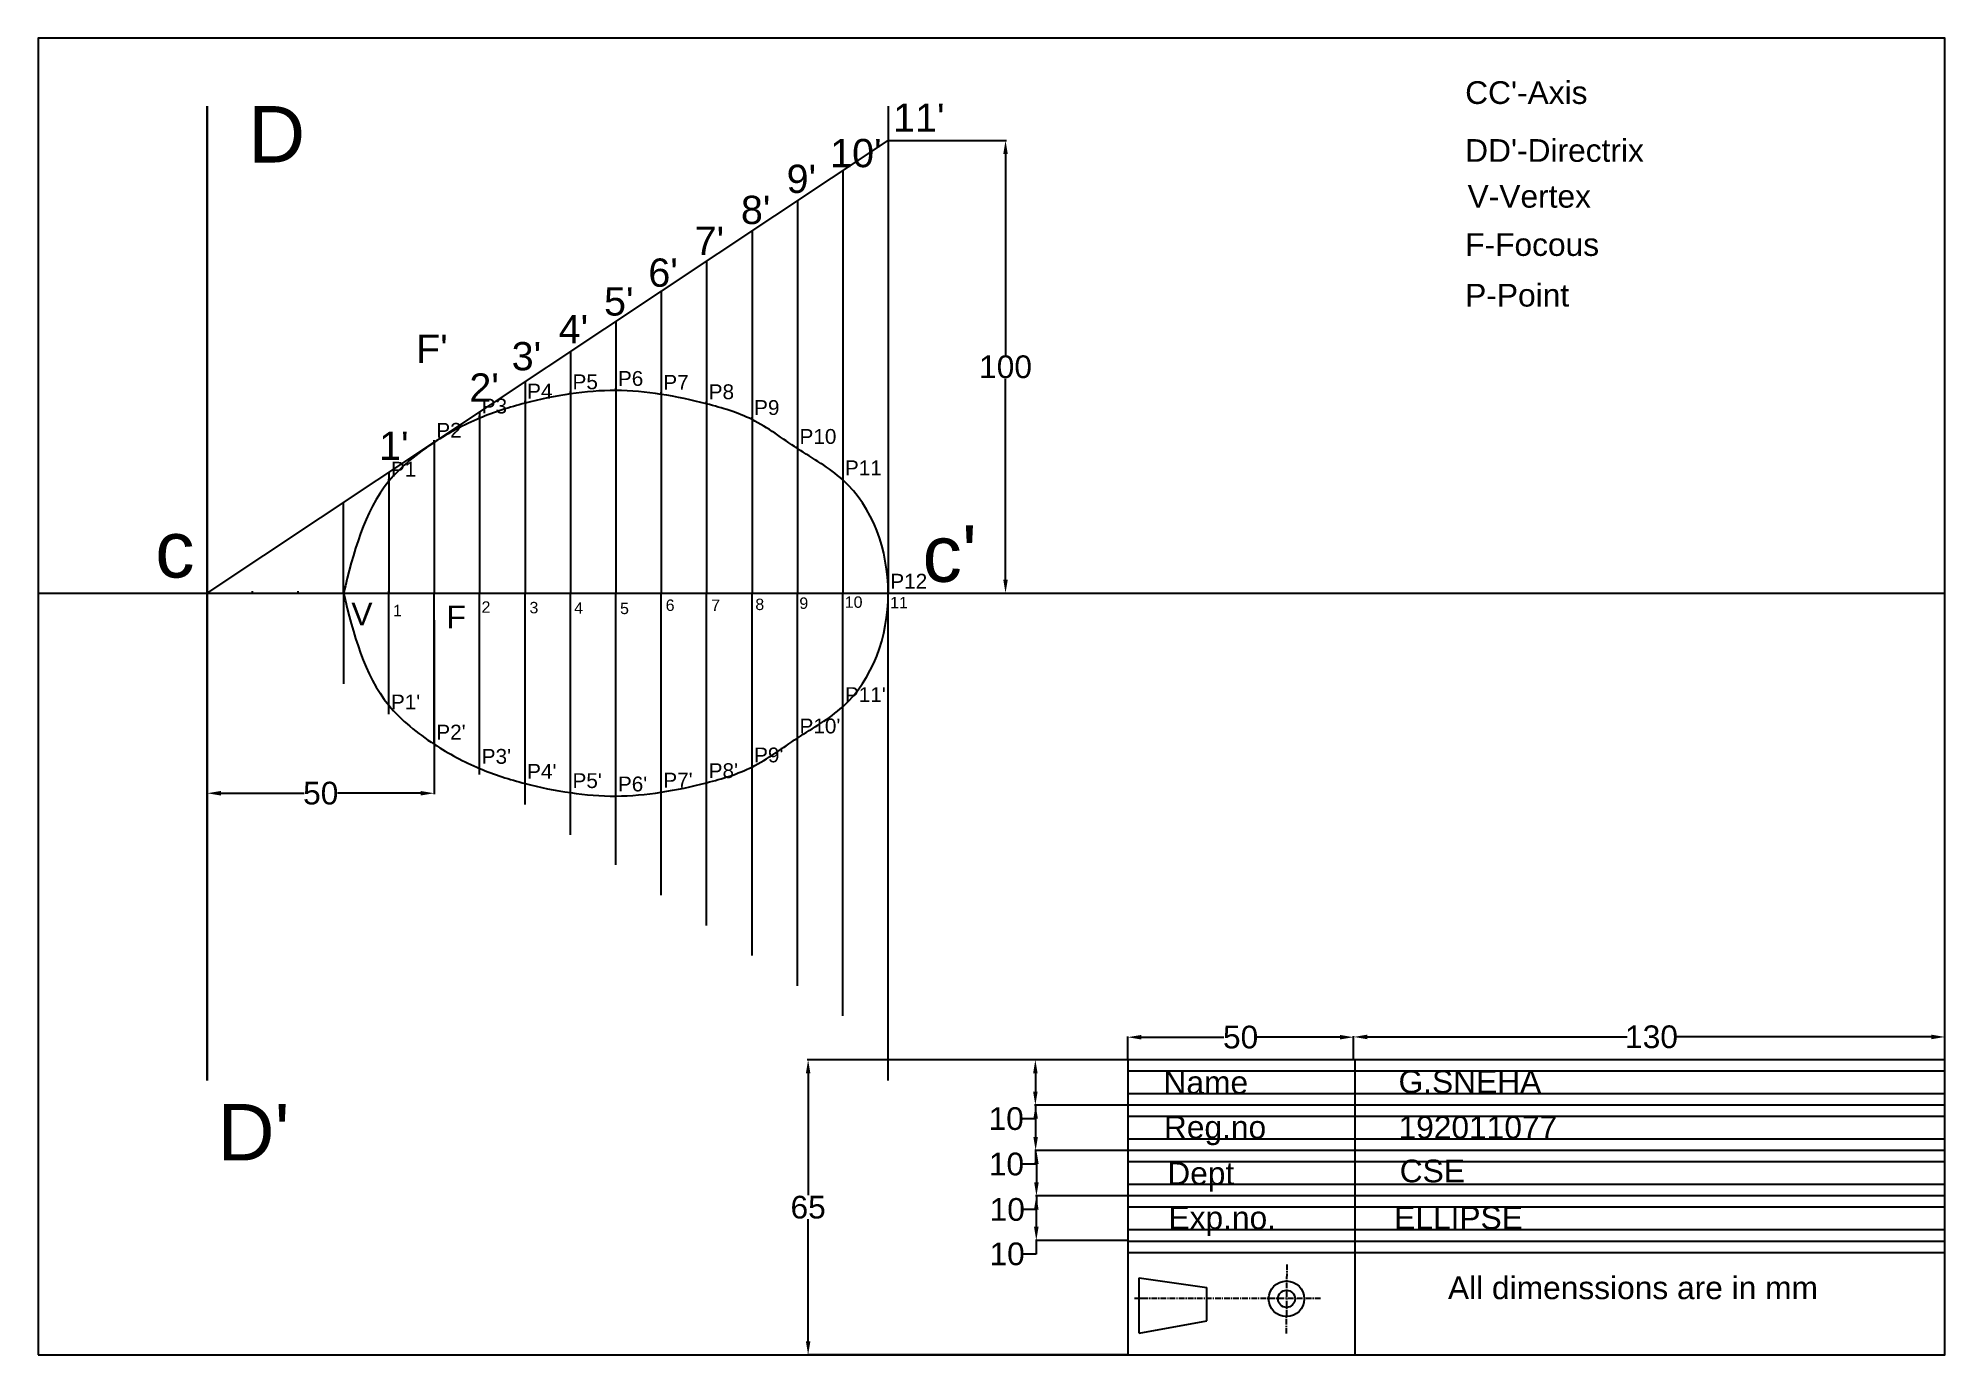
# Model space of a CAD drawing. Header units: millimetres. Extents: x 0 to 420, y 0 to 290.
import ezdxf

# ---------------------------------------------------------------- set-up
doc = ezdxf.new("R2010")
doc.units = ezdxf.units.MM
doc.header["$MEASUREMENT"] = 0
doc.header["$PDMODE"] = 4
doc.linetypes.add('CENTER', pattern=[2, 1.25, -0.25, 0.25, -0.25])
doc.styles.get("Standard").update_dxf_attribs({"font": 'arial.ttf'})
doc.dimstyles.get("Standard").update_dxf_attribs({"dimtxt": 5, "dimasz": 3, "dimexe": 0.18, "dimexo": 0.0625, "dimgap": 0.09, "dimtad": 0, "dimtih": 1, "dimtoh": 1, "dimdec": 0, "dimzin": 0, "dimdsep": 46, "dimtxsty": 'Standard', "dimcen": 0.09, "dimadec": 0, "dimazin": 0, "dimtfac": 1, "dimtdec": 0, "dimtofl": 0, "dimtmove": 0, "dimatfit": 3, "dimfxl": 1, "dimtolj": 1, "dimtzin": 0, "dimarcsym": 0})

# ---------------------------------------------------------------- blocks, each defined once
blk = doc.blocks.new('*D2')
at = {"color": 0, "lineweight": -2, "transparency": 16777216}
for p, q in [((239.94, 65), (169.43, 65)), ((169.61, 62), (169.61, 35.14)), ((169.61, 3), (169.61, 29.86)), ((239.94, 0), (169.43, 0))]:
    blk.add_line(p, q, dxfattribs=at)
at = {"color": 0, "transparency": 16777216}
for points in [[(169.11, 62), (170.11, 62), (169.61, 65)], [(169.11, 3), (170.11, 3), (169.61, 0)]]:
    blk.add_solid(points, dxfattribs=at)
at = {"layer": 'Defpoints', "color": 0, "transparency": 16777216}
for p in [(169.61, 65), (240, 65), (240, 0)]:
    blk.add_point(p, dxfattribs=at)
at = {"color": 0, "transparency": 16777216, "insert": (169.61, 32.5), "char_height": 5, "attachment_point": 5}
blk.add_mtext('\\A1;65', dxfattribs=at)
blk = doc.blocks.new('*D3')
at = {"color": 0, "lineweight": -2, "transparency": 16777216}
for p, q in [((239.94, 65), (219.48, 65)), ((219.66, 62), (219.66, 58)), ((240.54, 55), (219.48, 55)), ((219.66, 55), (219.66, 52)), ((219.66, 52), (216.66, 52))]:
    blk.add_line(p, q, dxfattribs=at)
at = {"color": 0, "transparency": 16777216}
for points in [[(219.16, 62), (220.16, 62), (219.66, 65)], [(219.16, 58), (220.16, 58), (219.66, 55)]]:
    blk.add_solid(points, dxfattribs=at)
at = {"layer": 'Defpoints', "color": 0, "transparency": 16777216}
for p in [(240, 65), (219.66, 55), (240.6, 55)]:
    blk.add_point(p, dxfattribs=at)
at = {"color": 0, "transparency": 16777216, "insert": (213.23, 52), "char_height": 5, "attachment_point": 5}
blk.add_mtext('\\A1;10', dxfattribs=at)
blk = doc.blocks.new('*D4')
at = {"color": 0, "lineweight": -2, "transparency": 16777216}
for p, q in [((239.94, 55), (219.54, 55)), ((219.72, 52), (219.72, 48)), ((219.72, 42), (216.72, 42)), ((241.42, 45), (219.54, 45)), ((219.72, 45), (219.72, 42))]:
    blk.add_line(p, q, dxfattribs=at)
at = {"color": 0, "transparency": 16777216}
for points in [[(219.22, 52), (220.22, 52), (219.72, 55)], [(219.22, 48), (220.22, 48), (219.72, 45)]]:
    blk.add_solid(points, dxfattribs=at)
at = {"layer": 'Defpoints', "color": 0, "transparency": 16777216}
for p in [(240, 55), (219.72, 45), (241.48, 45)]:
    blk.add_point(p, dxfattribs=at)
at = {"color": 0, "transparency": 16777216, "insert": (213.29, 42), "char_height": 5, "attachment_point": 5}
blk.add_mtext('\\A1;10', dxfattribs=at)
blk = doc.blocks.new('*D5')
at = {"color": 0, "lineweight": -2, "transparency": 16777216}
for p, q in [((239.94, 45), (219.72, 45)), ((219.9, 42), (219.9, 38)), ((244.22, 35), (219.72, 35)), ((219.9, 35), (219.9, 32)), ((219.9, 32), (216.9, 32))]:
    blk.add_line(p, q, dxfattribs=at)
at = {"color": 0, "transparency": 16777216}
for points in [[(219.4, 42), (220.4, 42), (219.9, 45)], [(219.4, 38), (220.4, 38), (219.9, 35)]]:
    blk.add_solid(points, dxfattribs=at)
at = {"layer": 'Defpoints', "color": 0, "transparency": 16777216}
for p in [(240, 45), (219.9, 35), (244.28, 35)]:
    blk.add_point(p, dxfattribs=at)
at = {"color": 0, "transparency": 16777216, "insert": (213.47, 32), "char_height": 5, "attachment_point": 5}
blk.add_mtext('\\A1;10', dxfattribs=at)
blk = doc.blocks.new('*D6')
at = {"color": 0, "lineweight": -2, "transparency": 16777216}
for p, q in [((239.94, 35), (219.69, 35)), ((219.87, 32), (219.87, 28.21)), ((239.94, 25.21), (219.69, 25.21)), ((219.87, 25.21), (219.87, 22.21)), ((219.87, 22.21), (216.87, 22.21))]:
    blk.add_line(p, q, dxfattribs=at)
at = {"color": 0, "transparency": 16777216}
for points in [[(219.37, 32), (220.37, 32), (219.87, 35)], [(219.37, 28.21), (220.37, 28.21), (219.87, 25.21)]]:
    blk.add_solid(points, dxfattribs=at)
at = {"layer": 'Defpoints', "color": 0, "transparency": 16777216}
for p in [(240, 35), (219.87, 25.21), (240, 25.21)]:
    blk.add_point(p, dxfattribs=at)
at = {"color": 0, "transparency": 16777216, "insert": (213.44, 22.21), "char_height": 5, "attachment_point": 5}
blk.add_mtext('\\A1;10', dxfattribs=at)
blk = doc.blocks.new('*D7')
at = {"color": 0, "lineweight": -2, "transparency": 16777216}
for p, q in [((240, 65.06), (240, 70.14)), ((243, 69.96), (261.21, 69.96)), ((286.75, 69.96), (268.54, 69.96)), ((289.75, 65.06), (289.75, 70.14))]:
    blk.add_line(p, q, dxfattribs=at)
at = {"color": 0, "transparency": 16777216}
for points in [[(243, 70.46), (243, 69.46), (240, 69.96)], [(286.75, 70.46), (286.75, 69.46), (289.75, 69.96)]]:
    blk.add_solid(points, dxfattribs=at)
at = {"layer": 'Defpoints', "color": 0, "transparency": 16777216}
for p in [(289.75, 69.96), (240, 65), (289.75, 65)]:
    blk.add_point(p, dxfattribs=at)
at = {"color": 0, "transparency": 16777216, "insert": (264.87, 69.96), "char_height": 5, "attachment_point": 5}
blk.add_mtext('\\A1;50', dxfattribs=at)
blk = doc.blocks.new('*D8')
at = {"color": 0, "lineweight": -2, "transparency": 16777216}
for p, q in [((289.75, 65.06), (289.75, 70.2)), ((292.75, 70.02), (350.01, 70.02)), ((417, 70.02), (360.75, 70.02)), ((420, 65.06), (420, 70.2))]:
    blk.add_line(p, q, dxfattribs=at)
at = {"color": 0, "transparency": 16777216}
for points in [[(292.75, 70.52), (292.75, 69.52), (289.75, 70.02)], [(417, 70.52), (417, 69.52), (420, 70.02)]]:
    blk.add_solid(points, dxfattribs=at)
at = {"layer": 'Defpoints', "color": 0, "transparency": 16777216}
for p in [(420, 70.02), (289.75, 65), (420, 65)]:
    blk.add_point(p, dxfattribs=at)
at = {"color": 0, "transparency": 16777216, "insert": (355.38, 70.02), "char_height": 5, "attachment_point": 5}
blk.add_mtext('\\A1;130', dxfattribs=at)
blk = doc.blocks.new('*D10')
at = {"color": 0, "lineweight": -2, "transparency": 16777216}
for p, q in [((187.31, 267.45), (213.27, 267.45)), ((213.09, 264.45), (213.09, 220.23)), ((213.09, 170.73), (213.09, 214.94)), ((187.31, 167.73), (213.27, 167.73))]:
    blk.add_line(p, q, dxfattribs=at)
at = {"color": 0, "transparency": 16777216}
for points in [[(212.59, 264.45), (213.59, 264.45), (213.09, 267.45)], [(212.59, 170.73), (213.59, 170.73), (213.09, 167.73)]]:
    blk.add_solid(points, dxfattribs=at)
at = {"layer": 'Defpoints', "color": 0, "transparency": 16777216}
for p in [(187.25, 267.45), (187.25, 167.73), (213.09, 167.73)]:
    blk.add_point(p, dxfattribs=at)
at = {"color": 0, "transparency": 16777216, "insert": (213.09, 217.59), "char_height": 5, "attachment_point": 5}
blk.add_mtext('\\A1;100', dxfattribs=at)
blk = doc.blocks.new('*D11')
at = {"color": 0, "lineweight": -2, "transparency": 16777216}
for p, q in [((37.25, 167.67), (37.25, 123.51)), ((87.25, 161.81), (87.25, 123.51)), ((40.25, 123.69), (58.58, 123.69)), ((84.25, 123.69), (65.91, 123.69))]:
    blk.add_line(p, q, dxfattribs=at)
at = {"color": 0, "transparency": 16777216}
for points in [[(40.25, 124.19), (40.25, 123.19), (37.25, 123.69)], [(84.25, 124.19), (84.25, 123.19), (87.25, 123.69)]]:
    blk.add_solid(points, dxfattribs=at)
at = {"layer": 'Defpoints', "color": 0, "transparency": 16777216}
for p in [(37.25, 167.73), (87.25, 161.87), (87.25, 123.69)]:
    blk.add_point(p, dxfattribs=at)
at = {"color": 0, "transparency": 16777216, "insert": (62.25, 123.69), "char_height": 5, "attachment_point": 5}
blk.add_mtext('\\A1;50', dxfattribs=at)

msp = doc.modelspace()

# ---------------------------------------------------------------- linework, layer by layer
for p, q in [((37.25, 275.04), (37.25, 60.42)), ((37.25, 60.42), (37.25, 275.04)), ((187.25, 275.04), (187.25, 167.73)), ((37.25, 167.73), (187.25, 267.45)), ((177.25, 260.8), (177.25, 167.73)), ((167.25, 254.15), (167.25, 167.73)), ((157.25, 247.5), (157.25, 167.73)), ((147.25, 240.85), (147.25, 167.73)), ((137.25, 234.21), (137.25, 167.73)), ((127.25, 227.56), (127.25, 167.73)), ((117.25, 220.91), (117.25, 167.73)), ((107.25, 214.26), (107.25, 167.73)), ((97.25, 207.62), (97.25, 167.73)), ((87.25, 200.97), (87.25, 167.73)), ((87.25, 200.97), (87.25, 167.73)), ((77.25, 194.32), (77.25, 167.73)), ((67.25, 167.73), (67.25, 187.67)), ((187.25, 187.67), (187.25, 167.73)), ((0, 167.73), (420, 167.73)), ((0, 167.73), (420, 167.73)), ((67.25, 167.73), (67.25, 147.79)), ((77.25, 141.14), (77.25, 167.73)), ((87.25, 134.49), (87.25, 167.73)), ((87.25, 134.49), (87.25, 167.73)), ((97.25, 127.84), (97.25, 167.73)), ((107.25, 121.19), (107.25, 167.73)), ((117.25, 114.55), (117.25, 167.73)), ((127.25, 107.9), (127.25, 167.73)), ((137.25, 101.25), (137.25, 167.73)), ((147.25, 94.6), (147.25, 167.73)), ((157.25, 87.95), (157.25, 167.73)), ((167.25, 81.31), (167.25, 167.73)), ((177.25, 74.66), (177.25, 167.73)), ((187.25, 60.42), (187.25, 167.73)), ((187.25, 147.79), (187.25, 167.73)), ((420, 65), (240, 65)), ((240, 65), (240, 0)), ((290, 65), (290, 0)), ((420, 0), (420, 65)), ((420, 0), (420, 65)), ((420, 62.5), (240, 62.5)), ((420, 57.5), (240, 57.5)), ((420, 55), (240, 55)), ((420, 52.5), (240, 52.5)), ((420, 47.5), (240, 47.5)), ((420, 45), (240, 45)), ((420, 42.5), (240, 42.5)), ((420, 42.5), (240, 42.5)), ((420, 42.5), (240, 42.5)), ((420, 37.5), (240, 37.5)), ((420, 35), (240, 35)), ((420, 35), (240, 35)), ((420, 32.5), (240, 32.5)), ((420, 27.5), (240, 27.5)), ((420, 25), (240, 25)), ((420, 22.5), (240, 22.5)), ((242.52, 4.76), (242.52, 16.94)), ((242.52, 16.94), (257.45, 14.83)), ((257.45, 7.51), (257.45, 14.83)), ((243.2, 12.41), (241.5, 12.41)), ((242.52, 4.76), (257.45, 7.51)), ((240, 0), (420, 0)), ((420, 0), (420, 0)), ((420, 0), (420, 0))]:
    msp.add_line(p, q)
at = {"linetype": 'CENTER'}
for p, q in [((275.04, 19.92), (274.91, 4.64)), ((282.49, 12.41), (243.2, 12.41))]:
    msp.add_line(p, q, dxfattribs=at)
msp.add_lwpolyline([(0, 0), (420, 0), (420, 290), (0, 290)], close=True)
for centre, radius in [((97.25, 167.73), 1.13686837721616e-13), ((97.25, 167.73), 1.13686837721616e-13), ((274.97, 12.35), 3.92), ((274.97, 12.35), 1.89)]:
    msp.add_circle(centre, radius)
msp.add_spline([(67.25, 167.73), (77.25, 192.39), (87.25, 200.97), (97.25, 206.3), (107.25, 209.6), (117.25, 211.64), (127.25, 212.39), (137.25, 211.54), (147.25, 209.45), (157.25, 205.99), (167.25, 199.62), (177.25, 192.71), (187.25, 167.73), (177.25, 142.75), (167.25, 135.84), (157.25, 129.47), (147.25, 126.01), (137.25, 123.92), (127.25, 123.07), (117.25, 123.82), (107.25, 125.85), (97.25, 129.15), (87.25, 134.49), (77.25, 143.07), (67.25, 167.73)], degree=3)
for p in [(107.25, 209.6), (117.25, 211.64), (127.25, 212.39), (137.25, 211.54), (97.25, 206.3), (147.25, 209.45), (157.25, 205.99), (87.25, 200.97), (167.25, 199.62), (177.25, 192.71), (77.25, 192.39), (47.25, 167.73), (57.25, 167.73), (67.25, 167.73), (77.25, 167.73), (187.25, 167.73), (187.25, 167.73), (77.25, 143.07), (177.25, 142.75), (87.25, 134.49), (167.25, 135.84), (97.25, 129.15), (107.25, 125.85), (147.25, 126.01), (157.25, 129.47), (117.25, 123.82), (127.25, 123.07), (137.25, 123.92)]:
    msp.add_point(p)

# ---------------------------------------------------------------- texts
at = {"attachment_point": 1}
for s, insert, char_height in [("CC'-Axis", (314.34, 280.51), 5), ("DD'-Directrix", (314.34, 267.76), 5), ('V-Vertex', (314.87, 257.66), 5), ('F-Focous', (314.34, 247.04), 5), ('P-Point', (314.34, 235.88), 5), ("c'", (194.8, 182.68), 12.425), ('1', (78.18, 165.2), 2.52), ('F', (89.95, 165.03), 5), ('2', (97.67, 165.95), 2.52), ('3', (108.23, 165.84), 2.52), ('4', (118.08, 165.77), 2.52), ('5', (128.18, 165.67), 2.52), ('6', (138.23, 166.36), 2.52), ('7', (148.26, 166.36), 2.52), ('8', (157.98, 166.55), 2.52), ('9', (167.67, 166.82), 2.52), ('10', (177.67, 167.05), 2.521), ('11', (187.67, 166.93), 2.521), ('Name', (247.89, 62.49), 5), ('Reg.no', (247.98, 52.65), 5), ('192011077', (299.66, 52.62), 5), ('Dept', (248.72, 42.47), 5), ('CSE', (299.92, 43), 5), ('Exp.no.', (248.99, 32.69), 5), ('ELLIPSE', (298.7, 32.69), 5)]:
    msp.add_mtext(s, dxfattribs=dict(at, insert=insert, char_height=char_height))
for s, width, gutter_width, insert, char_height in [('D', 6.962, 62.13, (46.28, 275.04), 12.43), ("11'", 0.9125, 31.14, (188.32, 275.6), 6.229), ("10'", 0.9125, 31.14, (174.46, 267.8), 6.229), ("9'", 0.9125, 31.14, (164.87, 262.13), 6.229), ("8'", 0.9125, 31.14, (154.8, 255.29), 6.229), ("7'", 0.9125, 31.14, (144.61, 248.49), 6.229), ("6'", 0.9125, 31.14, (134.41, 241.47), 6.229), ("5'", 0.9125, 31.14, (124.65, 235.13), 6.229), ("4'", 0.9125, 31.14, (114.66, 229.01), 6.229), ("F'", 0.9125, 31.14, (83.25, 224.71), 6.229), ("3'", 0.9125, 31.14, (104.31, 223.07), 6.229), ("2'", 0.9125, 31.14, (94.99, 216.17), 6.229), ('P5', 1.049, 16.34, (117.71, 215.94), 3.269), ('P6', 1.049, 16.34, (127.71, 216.68), 3.269), ('P7', 1.049, 16.34, (137.71, 215.83), 3.269), ('P3', 1.049, 16.34, (97.71, 210.6), 3.269), ('P4', 1.049, 16.34, (107.71, 213.9), 3.269), ('P8', 1.049, 16.34, (147.71, 213.75), 3.269), ('P9', 1.049, 16.34, (157.71, 210.28), 3.269), ("1'", 0.9125, 31.14, (75.1, 203.35), 6.229), ('P2', 1.049, 16.34, (87.71, 205.26), 3.269), ('P10', 1.049, 16.34, (167.71, 203.91), 3.269), ('P1', 1.049, 16.34, (77.71, 196.69), 3.269), ('P11', 1.049, 16.34, (177.71, 197), 3.269), ('c', 4.2644, 62.13, (25.78, 183.63), 12.43), ('P12', 1.049, 16.34, (187.71, 172.02), 3.269), ('V', 0.9049, 25, (68.99, 165.65), 5), ("P11'", 1.049, 16.34, (177.71, 147.05), 3.269), ("P1'", 1.049, 16.34, (77.71, 145.43), 3.269), ("P2'", 1.049, 16.34, (87.71, 138.79), 3.269), ("P10'", 1.049, 16.34, (167.71, 140.14), 3.269), ("P3'", 1.049, 16.34, (97.71, 133.45), 3.269), ("P8'", 1.049, 16.34, (147.71, 130.3), 3.269), ("P9'", 1.049, 16.34, (157.71, 133.76), 3.269), ("P4'", 1.049, 16.34, (107.71, 130.15), 3.269), ("P5'", 1.049, 16.34, (117.71, 128.11), 3.269), ("P6'", 1.049, 16.34, (127.71, 127.37), 3.269), ("P7'", 1.049, 16.34, (137.71, 128.21), 3.269), ("D'", 6.962, 62.13, (39.55, 55.26), 12.425), ('All dimenssions are in mm', 94.6314, 25, (310.54, 17.27), 5)]:
    msp.add_mtext_dynamic_manual_height_columns(s, width=width, gutter_width=gutter_width, heights=[0], dxfattribs=dict(at, insert=insert, char_height=char_height))
at = {"insert": (299.66, 62.67), "char_height": 5, "width": 81.8483, "attachment_point": 1}
msp.add_mtext('G.SNEHA', dxfattribs=at)

# ---------------------------------------------------------------- dimensions: what is measured, and where the dimension line sits
for base, p1, p2, picture, middle in [((213.09, 167.73), (187.25, 267.45), (187.25, 167.73), '*D10', (213.09, 217.59)), ((169.61, 65), (240, 0), (240, 65), '*D2', (169.61, 32.5)), ((219.66, 55), (240, 65), (240.6, 55), '*D3', (213.23, 52)), ((219.72, 45), (240, 55), (241.48, 45), '*D4', (213.29, 42)), ((219.9, 35), (240, 45), (244.28, 35), '*D5', (213.47, 32)), ((219.87, 25.21), (240, 35), (240, 25.21), '*D6', (213.44, 22.21))]:
    dim = msp.add_linear_dim(base=base, p1=p1, p2=p2, angle=90, dimstyle='Standard')
    dim.commit()
    dim.dimension.update_dxf_attribs({"geometry": picture, "text_midpoint": middle})
for base, p1, p2, picture, middle in [((87.25, 123.69), (37.25, 167.73), (87.25, 161.87), '*D11', (62.25, 123.69)), ((289.75, 69.96), (240, 65), (289.75, 65), '*D7', (264.87, 69.96))]:
    dim = msp.add_linear_dim(base=base, p1=p1, p2=p2, dimstyle='Standard')
    dim.commit()
    dim.dimension.update_dxf_attribs({"geometry": picture, "text_midpoint": middle})
dim = msp.add_linear_dim(base=(420, 70.02), p1=(289.75, 65), p2=(420, 65), dimstyle='Standard')
dim.commit()
dim.dimension.update_dxf_attribs({"geometry": '*D8', "text_midpoint": (355.38, 70.02), "dimtype": 160})

doc.saveas('drawing.dxf')
